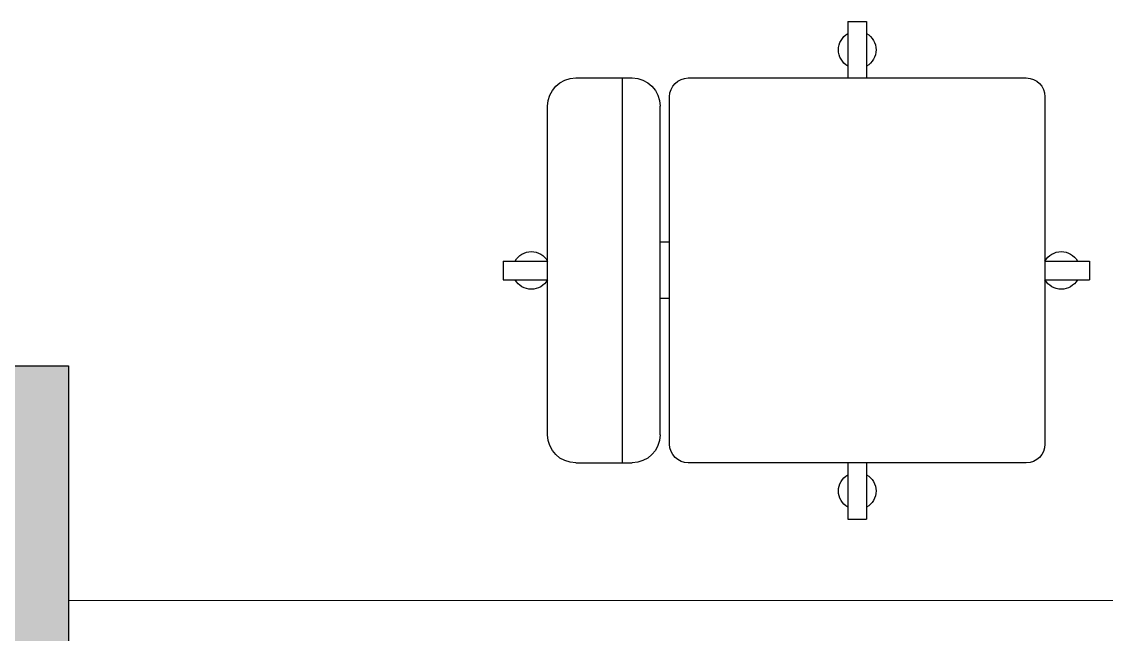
# Model space of a CAD drawing. Header units: metres. Extents: x -22.5 to 67.5, y 0 to 64.7.
# Drawn here: x 41.257 to 42.413, y 34.239 to 34.892 of the extents above; entities that cross this region are included whole.
import ezdxf

# ---------------------------------------------------------------- set-up
doc = ezdxf.new("R2010")
doc.units = ezdxf.units.M
for name, color, linetype in [('XREF PB NEURO-ONCOLOGIA$0$-CG-M-WALL', 7, 'Continuous'), ('XREF PB NEURO-ONCOLOGIA$0$COLUMNAS', 6, 'Continuous'), ('XREF PB NEURO-ONCOLOGIA$0$MOBILIARIO', 161, 'Continuous')]:
    doc.layers.add(name, color=color, linetype=linetype)
doc.layers.add('XREF PB NEURO-ONCOLOGIA$0$MUROS DE TABLAROCA', color=150, linetype='Continuous', lineweight=13)

# ---------------------------------------------------------------- blocks, each defined once
blk = doc.blocks.new('XREF PB NEURO-ONCOLOGIA$0$C-1')
at = {"layer": 'XREF PB NEURO-ONCOLOGIA$0$-CG-M-WALL', "true_color": 0x636466}
h = blk.add_hatch(color=251, dxfattribs=at)
h.dxf.hatch_style = 1
h.paths.add_polyline_path([(-0.5, -0.5), (-0.5, 0.5), (0.5, 0.5), (0.5, -0.5)])
blk.add_lwpolyline([(-0.5, -0.5), (-0.5, 0.5), (0.5, 0.5), (0.5, -0.5)], close=True)
blk = doc.blocks.new('XREF PB NEURO-ONCOLOGIA$0$SILLGIRS')
for p, q in [((-0.01, 0.3773), (-0.01, 0.33)), ((-0.01, 0.3773), (0.01, 0.3773)), ((0.01, 0.3773), (0.01, 0.33)), ((0.175, 0.33), (-0.175, 0.33)), ((-0.205, 0.3), (-0.205, 0.24)), ((0.205, 0.3), (0.205, 0.24)), ((0.205, 0.25), (-0.205, 0.25)), ((0.175, 0.21), (-0.175, 0.21)), ((-0.03, 0.2), (-0.03, 0.21)), ((0.03, 0.2), (0.03, 0.21)), ((0.185, 0.2), (-0.185, 0.2)), ((-0.205, 0.18), (-0.205, -0.18)), ((0.205, -0.18), (0.205, 0.18)), ((-0.265, 0.01), (-0.205, 0.01)), ((-0.265, 0.01), (-0.265, -0.01)), ((0.205, 0.01), (0.265, 0.01)), ((0.265, 0.01), (0.265, -0.01)), ((-0.265, -0.01), (-0.205, -0.01)), ((0.205, -0.01), (0.265, -0.01)), ((-0.185, -0.2), (0.185, -0.2)), ((-0.01, -0.2), (-0.01, -0.2473)), ((0.01, -0.2), (0.01, -0.2473)), ((-0.01, -0.2473), (0.01, -0.2473))]:
    blk.add_line(p, q)
for centre, radius, start, end in [((0, 0.3473), 0.02, 120, 240), ((0, 0.3473), 0.02, 300, 60), ((-0.175, 0.3), 0.03, 90, 180), ((0.175, 0.3), 0.03, 0, 90), ((-0.175, 0.24), 0.03, 180, 270), ((0.175, 0.24), 0.03, 270, 0), ((-0.185, 0.18), 0.02, 90, 180), ((0.185, 0.18), 0.02, 0, 90), ((-0.235, 0), 0.02, 30, 150), ((0.235, 0), 0.02, 30, 150), ((-0.235, 0), 0.02, 210, 330), ((0.235, 0), 0.02, 210, 330), ((-0.185, -0.18), 0.02, 180, 270), ((0.185, -0.18), 0.02, 270, 0), ((0, -0.2173), 0.02, 120, 240), ((0, -0.2173), 0.02, 300, 60)]:
    blk.add_arc(centre, radius, start, end)
blk = doc.blocks.new('XREF PB NEURO-ONCOLOGIA')
at = {"layer": 'XREF PB NEURO-ONCOLOGIA$0$MUROS DE TABLAROCA', "elevation": 0}
blk.add_lwpolyline([(0.8017, 2.2062), (0.8017, 3.9562)], dxfattribs=at)
at = {"layer": 'XREF PB NEURO-ONCOLOGIA$0$COLUMNAS'}
blk.add_blockref('XREF PB NEURO-ONCOLOGIA$0$C-1', (0.5517, 4.4562, 0), dxfattribs=at)
at = {"layer": 'XREF PB NEURO-ONCOLOGIA$0$MOBILIARIO', "xscale": -1}
blk.add_blockref('XREF PB NEURO-ONCOLOGIA$0$SILLGIRS', (1.1532, 3.1159, 0), dxfattribs=at)

msp = doc.modelspace()

# ---------------------------------------------------------------- block references
at = {"rotation": 90}
msp.add_blockref('XREF PB NEURO-ONCOLOGIA', (45.2634, 33.4734), dxfattribs=at)

doc.saveas('drawing.dxf')
